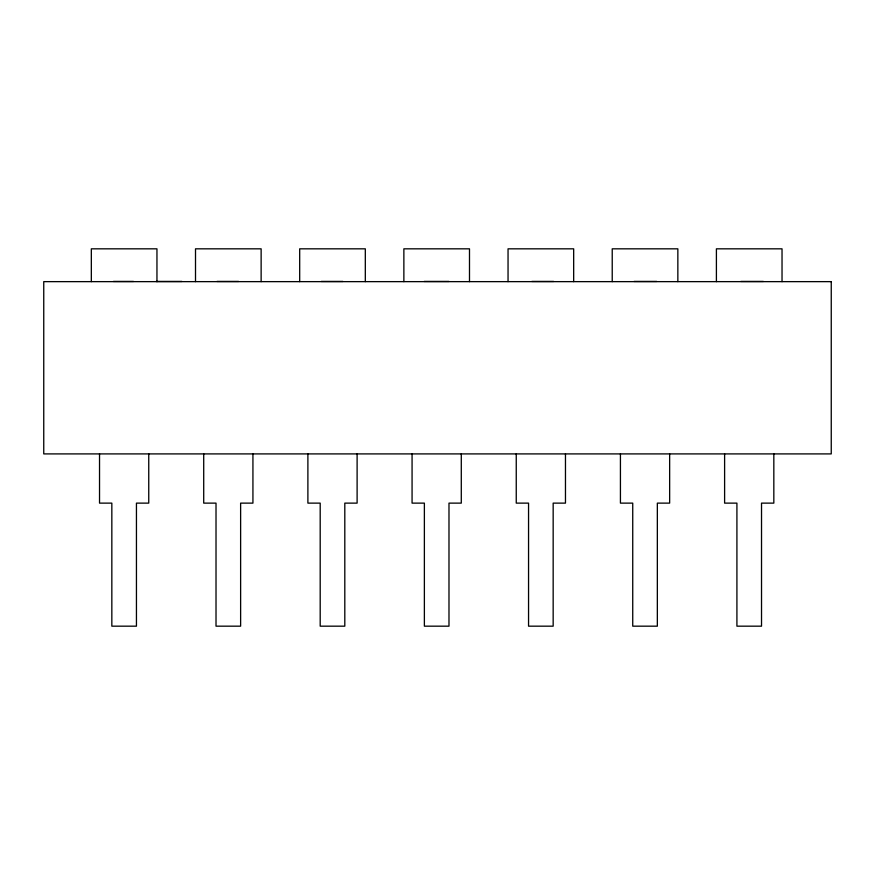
<?xml version="1.0" encoding="UTF-8"?>
<svg xmlns="http://www.w3.org/2000/svg" width="875" height="875" viewBox="0 0 875 875"><rect width="100%" height="100%" fill="white"/><g stroke="black" fill="none" stroke-linecap="round" stroke-linejoin="round"><path stroke-width="1.31" d="M113.389 281.433L133.503 281.433M156.264 281.433L181.902 281.433M216.978 281.433L238.612 281.433M321.256 281.433L342.912 281.433M424.145 281.433L449.006 281.433M531.836 281.433L553.656 281.433M634.025 281.433L656.72 281.433M740.819 281.433L763.361 281.433M782.031 281.641L782.031 248.828L716.406 248.828L716.406 281.641M773.828 453.906L773.828 503.125L761.523 503.125L761.523 626.172L736.914 626.172L736.914 503.125L724.609 503.125L724.609 453.906M677.852 281.641L677.852 248.828L612.227 248.828L612.227 281.641M669.648 453.906L669.648 503.125L657.344 503.125L657.344 626.172L632.734 626.172L632.734 503.125L620.43 503.125L620.43 453.906M573.672 281.641L573.672 248.828L508.047 248.828L508.047 281.641M565.469 453.906L565.469 503.125L553.164 503.125L553.164 626.172L528.555 626.172L528.555 503.125L516.25 503.125L516.25 453.906M469.492 281.641L469.492 248.828L403.867 248.828L403.867 281.641M461.289 453.906L461.289 503.125L448.984 503.125L448.984 626.172L424.375 626.172L424.375 503.125L412.07 503.125L412.07 453.906M365.312 281.641L365.312 248.828L299.688 248.828L299.688 281.641M357.109 453.906L357.109 503.125L344.805 503.125L344.805 626.172L320.195 626.172L320.195 503.125L307.891 503.125L307.891 453.906M261.133 281.641L261.133 248.828L195.508 248.828L195.508 281.641M252.93 453.906L252.93 503.125L240.625 503.125L240.625 626.172L216.016 626.172L216.016 503.125L203.711 503.125L203.711 453.906M156.953 281.641L156.953 248.828L91.328 248.828L91.328 281.641M148.75 453.906L148.75 503.125L136.445 503.125L136.445 626.172L111.836 626.172L111.836 503.125L99.531 503.125L99.531 453.906M831.25 281.641L43.75 281.641L43.75 453.906L831.25 453.906L831.25 281.641"/></g></svg>
